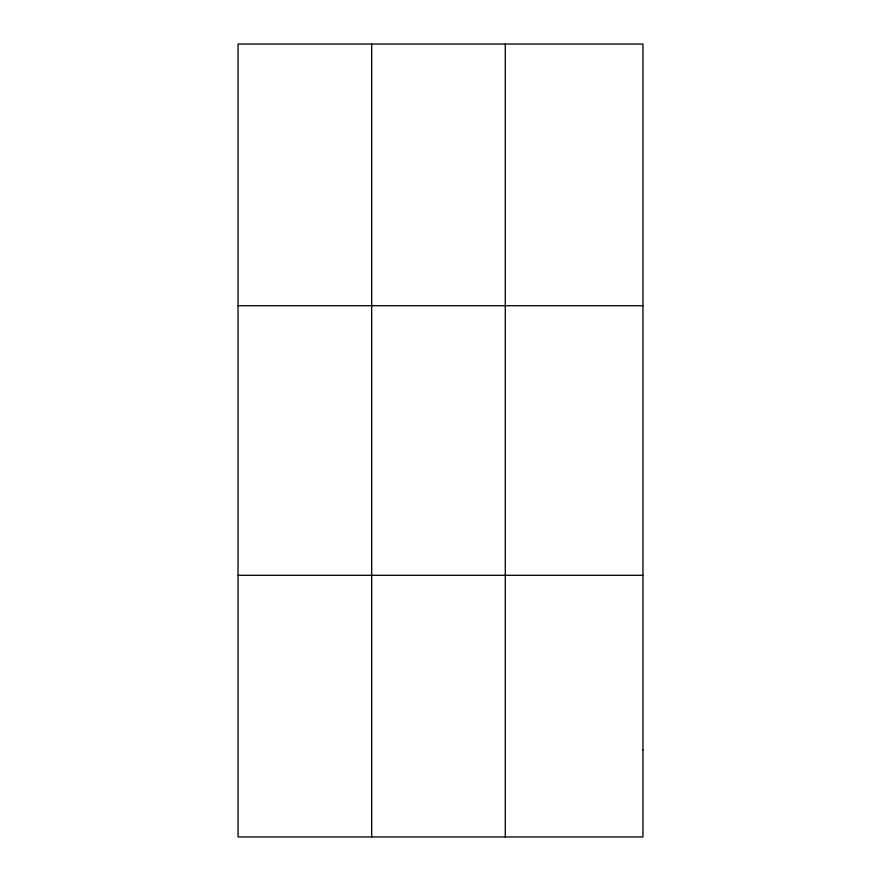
<?xml version="1.0" encoding="UTF-8"?>
<svg xmlns="http://www.w3.org/2000/svg" width="881" height="881" viewBox="0 0 881 881"><rect width="100%" height="100%" fill="white"/><g stroke="black" fill="none" stroke-linecap="round" stroke-linejoin="round"><path stroke-width="1.32" d="M371.661 44.05L371.661 836.95M505.287 44.05L505.287 836.95M238.046 305.707L642.954 305.707M238.046 575.293L642.954 575.293M642.954 749.731L642.954 836.95L238.046 836.95L238.046 44.05L642.954 44.05L642.954 749.731"/></g></svg>
